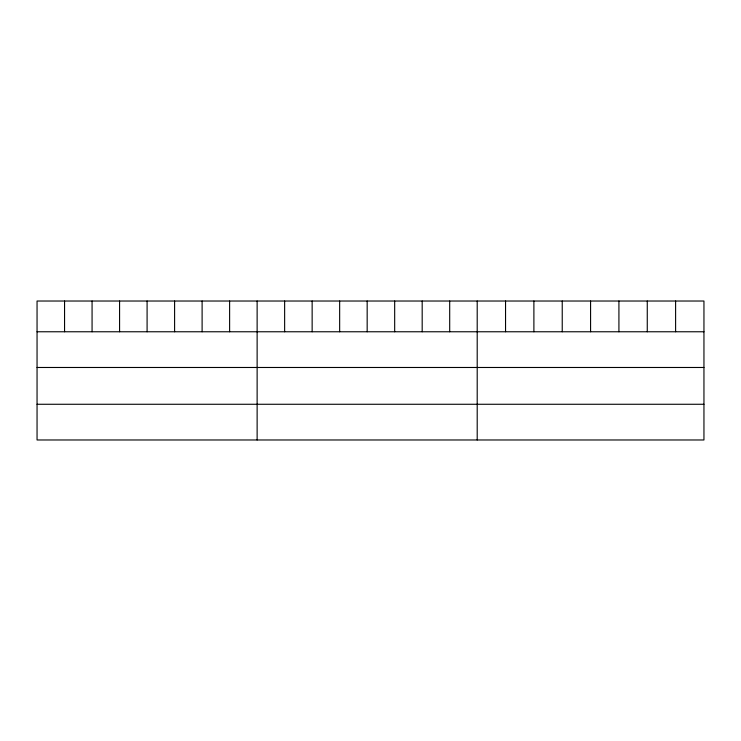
<?xml version="1.0" encoding="UTF-8"?>
<svg xmlns="http://www.w3.org/2000/svg" width="741" height="741" viewBox="0 0 741 741"><rect width="100%" height="100%" fill="white"/><g stroke="black" fill="none" stroke-linecap="round" stroke-linejoin="round"><path stroke-width="1.11" d="M703.95 331.764L703.95 439.978L37.05 439.978L37.05 301.022L703.95 301.022L703.95 331.764L37.05 331.764M37.05 367.48L703.95 367.48M37.05 404.271L703.95 404.271M675.607 301.022L675.607 331.764M647.264 301.022L647.264 331.764M618.92 301.022L618.92 331.764M590.577 301.022L590.577 331.764M562.234 301.022L562.234 331.764M533.89 301.022L533.89 331.764M505.547 301.022L505.547 331.764M477.204 301.022L477.204 439.978M449.694 301.022L449.694 331.764M422.185 301.022L422.185 331.764M394.675 301.022L394.675 331.764M367.166 301.022L367.166 331.764M339.656 301.022L339.656 331.764M312.146 301.022L312.146 331.764M284.637 301.022L284.637 331.764M257.127 301.022L257.127 439.978M229.617 301.022L229.617 331.764M202.108 301.022L202.108 331.764M174.598 301.022L174.598 331.764M147.089 301.022L147.089 331.764M119.579 301.022L119.579 331.764M92.069 301.022L92.069 331.764M64.56 301.022L64.56 331.764"/></g></svg>
